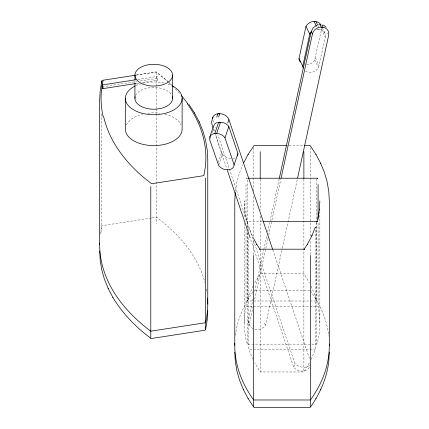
<?xml version="1.0" encoding="UTF-8"?>
<svg xmlns="http://www.w3.org/2000/svg" width="429" height="429" viewBox="0 0 429 429"><rect width="100%" height="100%" fill="white"/><g stroke="black" fill="none" stroke-linecap="round" stroke-linejoin="round"><path stroke-width="0.32" stroke-dasharray="2.15 1.61" d="M235.371 191.125L236.964 181.837L239.613 172.63L242.809 164.752M246.015 228.711L246.015 306.456L244.744 313.862A236.374 136.47 0 0 0 246.278 340.739L247.254 344.138L316.843 344.138L317.819 340.739A236.374 136.47 0 0 0 319.353 313.862L318.082 306.456L318.082 222.013M253.126 298.648L248.139 321.562L249.876 325.493M254.692 291.447L263.669 250.198M263.808 249.539L266.945 235.135M267.658 231.864L269.793 222.04M269.938 221.385L279.199 178.829M253.207 328.668A9.379 8.108 -26.4 0 1 249.313 324.067L253.164 306.386M254.729 299.185L265.701 248.766M265.841 248.112L267.98 238.288M268.693 235.017L280.802 179.36M306.579 64.758L307.754 64.709A8.494 7.347 -26.4 0 0 314.655 59.813L321.509 29.606A8.494 7.347 -26.4 0 0 321.659 27.628M305.55 71.117A8.494 7.347 -26.4 0 0 307.341 72.029L311.545 72.356A8.494 7.347 -26.4 0 0 318.447 67.466L325.3 37.253L321.509 29.606M254.735 329.236A9.379 8.108 -26.4 0 0 265.546 325.343L282.218 248.734M282.357 248.08L297.318 179.322M316.693 222.587L316.693 300.997L247.404 300.997L248.825 296.069L252.976 286.186M210.258 138.873L210.896 136.99M212.393 132.599L213.674 128.834L214.516 131.328M218.248 162.586L221.664 152.547L215.567 134.449M218.86 164.843L222.49 154.177L221.664 152.547M293.774 366.961L294.932 363.572L217.868 134.91M315.272 230.298L315.272 349.597L311.122 359.481M254.794 282.749L260.215 273.702L303.882 273.702L309.304 282.749M309.304 362.918L303.882 371.964L260.215 371.964L254.794 362.918M309.304 367.46C306.011 372.881 297.603 371.675 293.785 367.471L250.338 238.562M136.427 74.952L156.419 71.874L167.782 81.242M136.224 75.102L156.07 72.034L164.924 79.134A244.428 141.12 0 0 1 171.627 85.237M137.897 79.429L157.046 76.469M102.488 86.814L136.824 81.499M140.122 80.99L157.287 78.335M137.065 83.365L139.05 83.06M142.348 82.55L157.534 80.196A1.893 0.402 81.2 0 0 157.534 77.526A1.893 0.402 81.2 0 0 156.799 77.279A1.893 0.402 81.2 0 0 157.534 80.196M151.362 218.071L101.845 225.729A245.833 141.929 0 0 0 100.23 235.017M152.022 217.964L156.644 217.251A245.833 141.929 0 0 1 204.917 282.379M232.706 158.414L233.794 158.247A8.494 6.049 18.8 0 0 235.505 157.534M316.672 29.151L320.871 29.483A8.494 7.347 -26.4 0 1 325.3 37.253M289.06 145.474L303.753 145.474M247.63 178.228L246.289 178.228L247.109 178.394L247.404 179.022L247.404 227.273M262.419 221.369L246.455 221.369L247.201 221.798L246.214 218.366L244.68 209.432L244.744 209.829L244.235 200.858L244.235 217.61M255.019 290.814L309.749 290.814M246.015 306.456L318.082 306.456M248.825 237.671L248.825 349.597L252.81 349.597M253.475 349.597L309.293 349.597M309.958 349.597L315.272 349.597M230.818 158.494L229.654 158.419A8.494 6.049 18.8 0 1 222.49 154.177M317.846 29.102L319.761 29.252L318.886 27.483M168.254 81.682L171.579 84.76M311.122 286.186L315.272 296.069L316.693 300.997M253.823 238.835L252.129 235.628L252.311 235.971L248.74 227.182L248.825 231.639M252.976 359.481L248.825 349.597M327.531 32.974L328.099 34.122M322.41 28.094L325.032 33.392M318.012 25.719L318.591 26.898M315.358 57.883L319.149 65.53M314.655 59.813L318.447 67.466M264.409 323.048L265.546 325.343M248.177 321.771L249.313 324.067M272.817 249.839L309.422 358.456M212.945 120.302L215.514 127.928M213.529 129.338L214.602 132.513M214.816 133.146L226.796 168.71M319.862 211.577L319.862 322.833M316.843 222.163L316.843 344.138M316.693 179.022L316.693 219.235M310.414 147.608L310.414 237.275M310.414 241.291L310.414 254.676M303.882 179.204L303.882 220.088M303.882 220.758L303.882 247.565M303.882 248.235L303.882 371.964M260.215 179.204L260.215 210.033M260.215 216.066L260.215 371.964M253.684 147.608L253.684 191.103M253.684 196.455L253.684 238.615M253.684 241.291L253.684 254.676M247.404 232.636L247.404 300.997M247.254 222.163L247.254 227.52M247.254 232.883L247.254 344.138M246.015 184.481L246.015 222.013M244.235 222.973L244.235 322.833M156.644 72.598L156.644 108.092M156.644 108.762L156.644 113.449M156.644 114.119L156.644 223.911M134.926 81.14L134.926 82.459M101.845 113.889L101.845 232.389M309.373 365.422A9.379 6.676 18.8 0 1 294.932 363.572M206.435 289.173A245.833 141.929 0 0 1 207.019 292.894M175.311 88.91A244.428 141.12 0 0 1 180.191 94.219M135.902 85.618A28.368 16.377 0 0 1 140.75 83.789M143.216 83.14A28.368 16.377 0 0 1 164.296 83.14M167.937 84.159A28.368 16.377 0 0 1 171.611 85.618M126.357 124.984A28.368 16.377 0 0 1 142.589 114.168M147.721 113.224A28.368 16.377 0 0 1 159.792 113.224M164.924 114.168A28.368 16.377 0 0 1 181.156 124.984M135.569 95.528A18.828 10.87 0 0 1 153.266 87.473A18.828 10.87 0 0 1 171.664 94.986M310.414 290.814A245.833 141.929 0 0 1 328.791 336.068M235.376 335.446A245.833 141.929 0 0 1 253.298 291.35"/><path stroke-width="0.64" d="M235.269 192.192L234.776 200.858L234.776 345.399M319.862 200.858L319.353 209.829L319.417 209.432L317.884 218.366L316.897 221.798M329.322 352.171L328.727 361.899C326.759 378.394 319.83 393.935 310.237 407.384L254.065 407.529L248.021 398.412M207.759 310.746L207.202 320.077L205.529 329.74L205.073 330.207L151.013 338.572L141.554 330.957C130.475 321.3 120.565 310.237 112.988 297.603L112.811 297.265M101.904 80.706L100.23 90.363L99.678 99.694L99.678 244.353M315.272 227.622L315.353 227.182L311.786 235.971L311.969 235.628L307.25 244.562L307.427 244.224L304.059 249.362L304.536 249.195L259.561 249.195L260.038 249.362L256.671 244.224L256.848 244.562L253.947 239.066M300.338 62.135A8.494 7.347 -26.4 0 1 298.975 58.58L305.979 26.394A8.494 7.347 -26.4 0 1 312.88 21.498L317.085 21.831A8.494 7.347 -26.4 0 1 320.983 25.155M303.18 68.12A8.494 7.347 -26.4 0 1 302.767 66.232L309.77 34.041A8.494 7.347 -26.4 0 1 311.744 31.51M279.338 178.174L311.256 31.505L313.186 27.74L316.661 25.273M281.086 178.046L312.435 33.993A8.494 7.347 -26.4 0 1 320.039 27.166L324.238 27.494A8.494 7.347 -26.4 0 1 328.668 35.269L297.603 178.014M212.95 117.09L211.47 122.34L213.1 128.067M209.835 136.91L213.674 125.622M216.742 117.155L217.894 113.765L219.777 113.685L218.624 117.074M225.81 123.777A8.494 6.049 18.8 0 1 228.839 126.534L237.934 153.528L234.089 164.816A8.494 6.049 18.8 0 1 229.949 169.541L225.81 169.712A8.494 6.049 18.8 0 1 218.645 165.471L209.829 140.127A8.494 6.049 18.8 0 1 213.69 133.751L214.779 133.591L218.624 122.297L221.675 122.286A8.494 6.049 18.8 0 1 225.332 123.509M214.779 133.591L216.661 133.51L220.506 122.217L218.624 122.297M227.783 123.016L228.936 119.632A8.494 6.049 18.8 0 0 220.946 113.755L216.806 113.932A8.494 6.049 18.8 0 0 212.666 118.651M234.089 164.816L224.994 137.822L228.839 126.534M243.597 162.982L248.198 154.274L254.065 145.495L287.055 145.474M248.021 154.612L248.198 154.274M320.613 389.827L320.795 389.484M315.9 398.75L316.076 398.412M102.081 80.416L102.359 80.234M317.058 221.536L317.642 221.369L263.084 221.369M135.564 75.204L103.142 80.218L101.63 88.926A244.428 141.12 0 0 0 103.148 116.726L103.63 116.634A243.94 140.841 0 0 0 142.916 176.802L151.56 183.735L203.834 175.649L205.314 167.144A243.94 140.841 0 0 0 187.232 103.705L187.682 103.646A244.428 141.12 0 0 0 181.451 95.683M102.247 84.947L135.918 79.74M102.735 88.674A1.893 0.402 81.2 0 0 102.735 86.004A1.893 0.402 81.2 0 0 102 85.757A1.893 0.402 81.2 0 0 102.735 88.674L136.406 83.467M318.726 24.689L319.857 24.641M317.342 178.249L317.809 178.228L248.294 178.228M304.418 145.474L310.237 145.64L316.076 154.612M216.661 133.51L217.83 133.58A8.494 6.049 18.8 0 1 224.994 137.822M322.812 25.011L324.758 25.954L326.169 27.279M188.744 104.113L194.621 113.176M320.613 163.197L324.485 172.63L327.134 181.837L328.791 191.522L329.322 200.858L329.322 345.399M199.136 121.766L202.987 131.199L205.614 140.412L207.25 150.102L207.759 159.432L207.759 304.086M234.776 352.171L235.306 361.502L236.964 371.187L239.613 380.4L243.484 389.827M99.678 251.008L100.188 260.344L101.818 270.029L104.445 279.241L108.296 288.674M315.9 154.274L320.795 163.54M243.302 389.484L248.198 398.75M194.444 112.838L199.319 122.109M108.113 288.331L112.988 297.603M321.986 24.968L323.128 27.263L321.214 27.113L320.077 24.818M315.969 21.6L317.717 25.134M314.055 21.45L316.387 26.158M311.298 31.698L312.435 33.993M305.979 26.394L309.77 34.041M298.975 58.58L302.767 66.232M228.936 119.632L272.603 249.206M227.225 169.981L250.123 237.929M318.082 184.481L318.082 219.332M310.414 255.443L310.414 406.756M303.882 151.727L303.882 178.534M260.215 151.727L260.215 178.534M253.684 255.443L253.684 406.756M205.588 178.056L205.588 329.37M182.121 98.343L182.121 129.22A28.368 16.377 0 0 1 153.754 145.597A28.368 16.377 0 0 1 125.391 129.22L125.391 98.343M172.587 75.182A18.828 10.87 0 0 1 144.342 84.599A18.828 10.87 0 0 1 144.342 65.766A18.828 10.87 0 0 1 172.587 75.182L172.587 98.343M150.788 186.529L150.788 337.843M134.926 75.182L134.926 79.815M134.926 83.124L134.926 98.343M101.845 81.076L101.845 83.752M237.934 153.528A8.494 6.049 18.8 0 1 237.157 156.027M214.505 124.254A8.494 6.049 18.8 0 1 217.535 122.463M99.689 243.018A245.833 141.929 0 0 0 150.788 331.188L205.588 322.71A245.833 141.929 0 0 0 207.55 298.085M172.083 85.677A244.428 141.12 0 0 1 173.439 87.012M172.185 85.891A28.368 16.377 0 0 1 174.33 109.615A28.368 16.377 0 0 1 133.183 109.615A28.368 16.377 0 0 1 135.328 85.891M172.351 96.638A18.828 10.87 0 0 1 153.754 109.213A18.828 10.87 0 0 1 135.162 96.638M329.311 344.069A245.833 141.929 0 0 1 310.414 399.989L253.684 399.989A245.833 141.929 0 0 1 234.797 343.398"/></g></svg>
